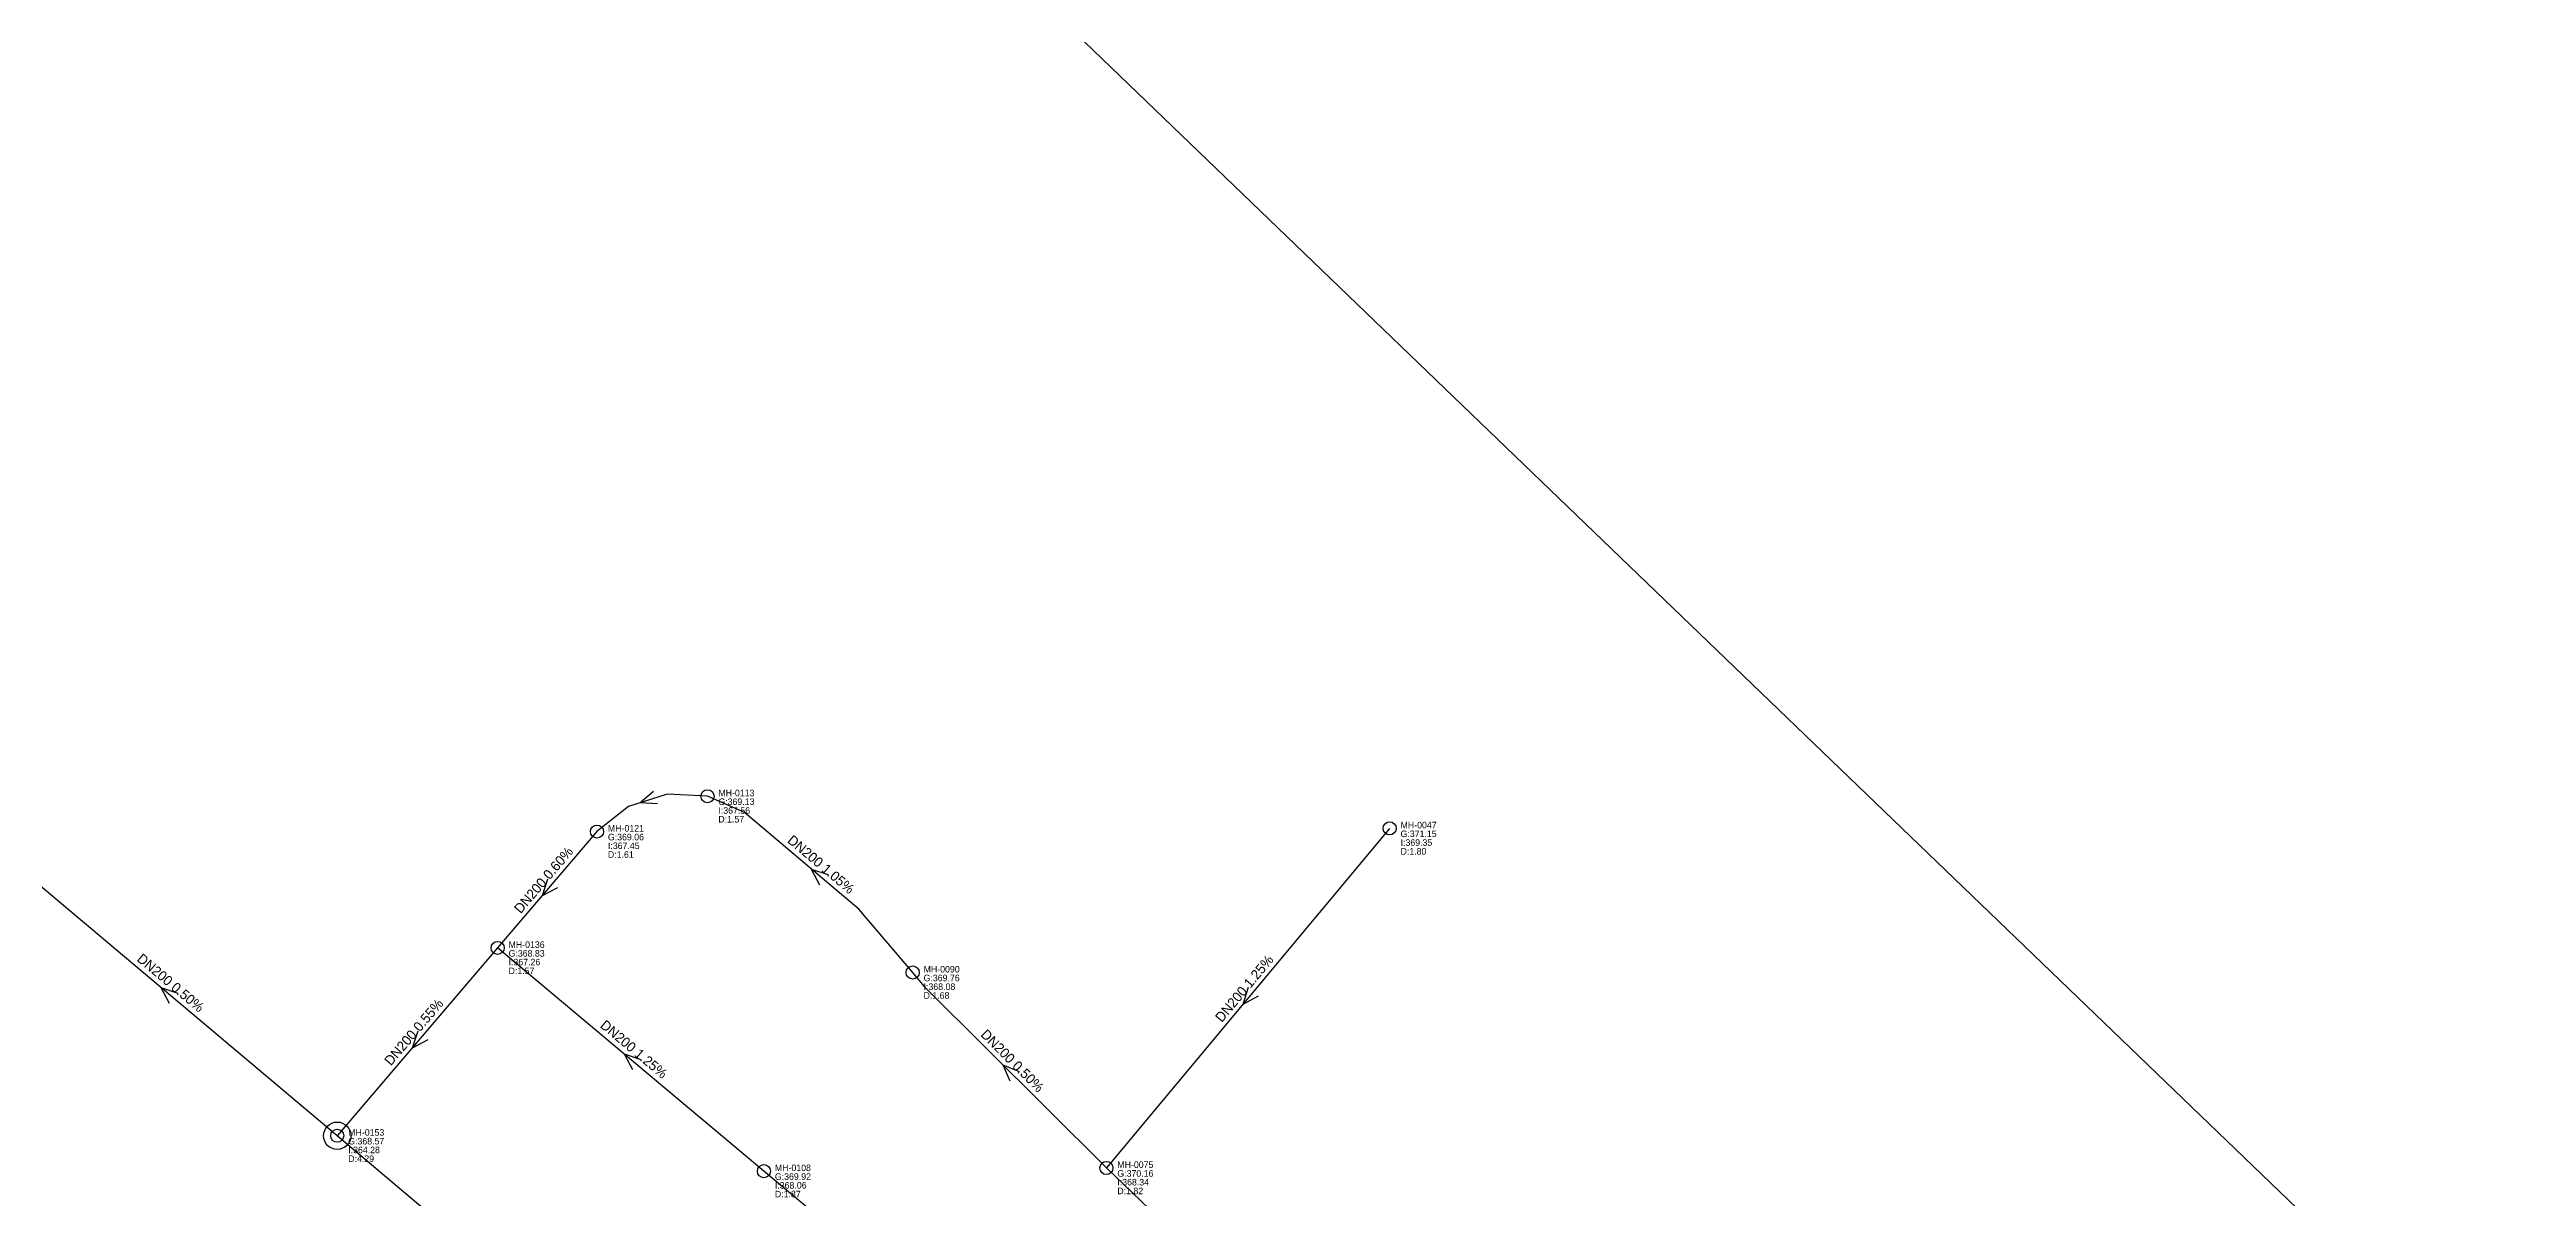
# Model space of a CAD drawing. Header units: metres. Extents: x 449149 to 451990, y 2566737 to 2570847.
# Drawn here: x 451077.6 to 451531, y 2570059 to 2570269.2 of the extents above; entities that cross this region are included whole.
import ezdxf
from ezdxf.enums import TextEntityAlignment as Align

# ---------------------------------------------------------------- set-up
doc = ezdxf.new("R2010")
doc.units = ezdxf.units.M
for name, color, linetype in [('SEW-CATCHMENT', 4, 'Continuous'), ('SEW-DROP', 6, 'Continuous'), ('SEW-LABEL', 2, 'Continuous'), ('SEW-MH', 7, 'Continuous'), ('SEW-MH-LABEL', 8, 'Continuous'), ('SEW-PIPE-DN200', 3, 'Continuous')]:
    doc.layers.add(name, color=color, linetype=linetype)

msp = doc.modelspace()

# ---------------------------------------------------------------- linework, layer by layer
at = {"layer": 'SEW-CATCHMENT'}
msp.add_lwpolyline([(450486.81, 2570738.79), (451379.73, 2570566.72), (451254.16, 2570283.03), (451984.3, 2569580.79)], dxfattribs=at)
at = {"layer": 'SEW-DROP'}
msp.add_circle((451130.28, 2570070.47), 2.5, dxfattribs=at)
at = {"layer": 'SEW-LABEL'}
for p, q in [((451188.18, 2570133.45), (451185.69, 2570131.39)), ((451188.91, 2570131.16), (451185.69, 2570131.39)), ((451168.78, 2570117.39), (451167.75, 2570114.33)), ((451218.61, 2570116.33), (451217.09, 2570119.18)), ((451220.16, 2570118.17), (451217.09, 2570119.18)), ((451170.61, 2570115.83), (451167.75, 2570114.33)), ((451099.58, 2570094.67), (451098.06, 2570097.52)), ((451101.13, 2570096.51), (451098.06, 2570097.52)), ((451297.01, 2570097.56), (451296.01, 2570094.48)), ((451298.85, 2570096.02), (451296.01, 2570094.48)), ((451145.02, 2570089.57), (451143.98, 2570086.51)), ((451146.84, 2570088.01), (451143.98, 2570086.51)), ((451184.38, 2570082.53), (451182.85, 2570085.38)), ((451185.92, 2570084.37), (451182.85, 2570085.38)), ((451253.43, 2570080.44), (451252.15, 2570083.4)), ((451255.12, 2570082.14), (451252.15, 2570083.4))]:
    msp.add_line(p, q, dxfattribs=at)
at = {"layer": 'SEW-MH'}
for centre in [(451198.03, 2570132.57), (451177.81, 2570126.11), (451322.89, 2570126.7), (451159.63, 2570104.83), (451235.59, 2570100.33), (451130.28, 2570070.47), (451208.37, 2570063.99), (451271.05, 2570064.57)]:
    msp.add_circle(centre, 1.2, dxfattribs=at)
at = {"layer": 'SEW-PIPE-DN200'}
for points in [[(451198.03, 2570132.57), (451198.03, 2570132.57), (451190.64, 2570132.97), (451183.59, 2570130.72), (451177.81, 2570126.11)], [(451235.59, 2570100.33), (451225.73, 2570111.89), (451204.79, 2570129.58), (451198.03, 2570132.57)], [(451177.81, 2570126.11), (451159.63, 2570104.83)], [(451322.89, 2570126.7), (451271.05, 2570064.57)], [(451130.28, 2570070.47), (451068.13, 2570122.63)], [(451159.63, 2570104.83), (451130.28, 2570070.47)], [(451208.37, 2570063.99), (451159.63, 2570104.83)], [(451271.05, 2570064.57), (451238.01, 2570097.49), (451235.59, 2570100.33)], [(451184.1, 2570024.94), (451130.28, 2570070.47)], [(451262.03, 2570019.04), (451208.37, 2570063.99)], [(451341.11, 2570005.7), (451290.08, 2570046.27), (451271.05, 2570064.57)]]:
    msp.add_lwpolyline(points, dxfattribs=at)

# ---------------------------------------------------------------- texts
at = {"layer": 'SEW-LABEL'}
for s, rotation, p in [('DN200 0.60%', 49.4968, (451168.72, 2570116.67)), ('DN200 1.05%', 319.8122, (451218.24, 2570119.42)), ('DN200 0.50%', 319.9944, (451099.2, 2570097.75)), ('DN200 1.25%', 50.1657, (451296.97, 2570096.83)), ('DN200 0.55%', 49.4971, (451144.96, 2570088.85)), ('DN200 1.25%', 320.0412, (451184, 2570085.61)), ('DN200 0.50%', 315.1029, (451253.21, 2570083.55))]:
    msp.add_text(s, height=1.8, rotation=rotation, dxfattribs=at).set_placement(p, align=Align.CENTER)
at = {"layer": 'SEW-MH-LABEL'}
for s, p in [('G:369.13', (451200.03, 2570130.97)), ('MH-0113', (451200.03, 2570132.57)), ('I:367.56', (451200.03, 2570129.37)), ('G:369.06', (451179.81, 2570124.51)), ('MH-0121', (451179.81, 2570126.11)), ('D:1.57', (451200.03, 2570127.77)), ('G:371.15', (451324.89, 2570125.1)), ('MH-0047', (451324.89, 2570126.7)), ('D:1.61', (451179.81, 2570121.31)), ('I:367.45', (451179.81, 2570122.91)), ('D:1.80', (451324.89, 2570121.9)), ('I:369.35', (451324.89, 2570123.5)), ('G:368.83', (451161.63, 2570103.23)), ('MH-0136', (451161.63, 2570104.83)), ('D:1.57', (451161.63, 2570100.03)), ('I:367.26', (451161.63, 2570101.63)), ('G:369.76', (451237.59, 2570098.73)), ('MH-0090', (451237.59, 2570100.33)), ('D:1.68', (451237.59, 2570095.53)), ('I:368.08', (451237.59, 2570097.13)), ('MH-0153', (451132.28, 2570070.47)), ('G:368.57', (451132.28, 2570068.87)), ('D:4.29', (451132.28, 2570065.67)), ('I:364.28', (451132.28, 2570067.27)), ('G:369.92', (451210.37, 2570062.39)), ('MH-0108', (451210.37, 2570063.99)), ('G:370.16', (451273.05, 2570062.97)), ('MH-0075', (451273.05, 2570064.57)), ('I:368.34', (451273.05, 2570061.37)), ('D:1.87', (451210.37, 2570059.19)), ('I:368.06', (451210.37, 2570060.79)), ('D:1.82', (451273.05, 2570059.77))]:
    msp.add_text(s, height=1.2, dxfattribs=at).set_placement(p)

doc.saveas('drawing.dxf')
